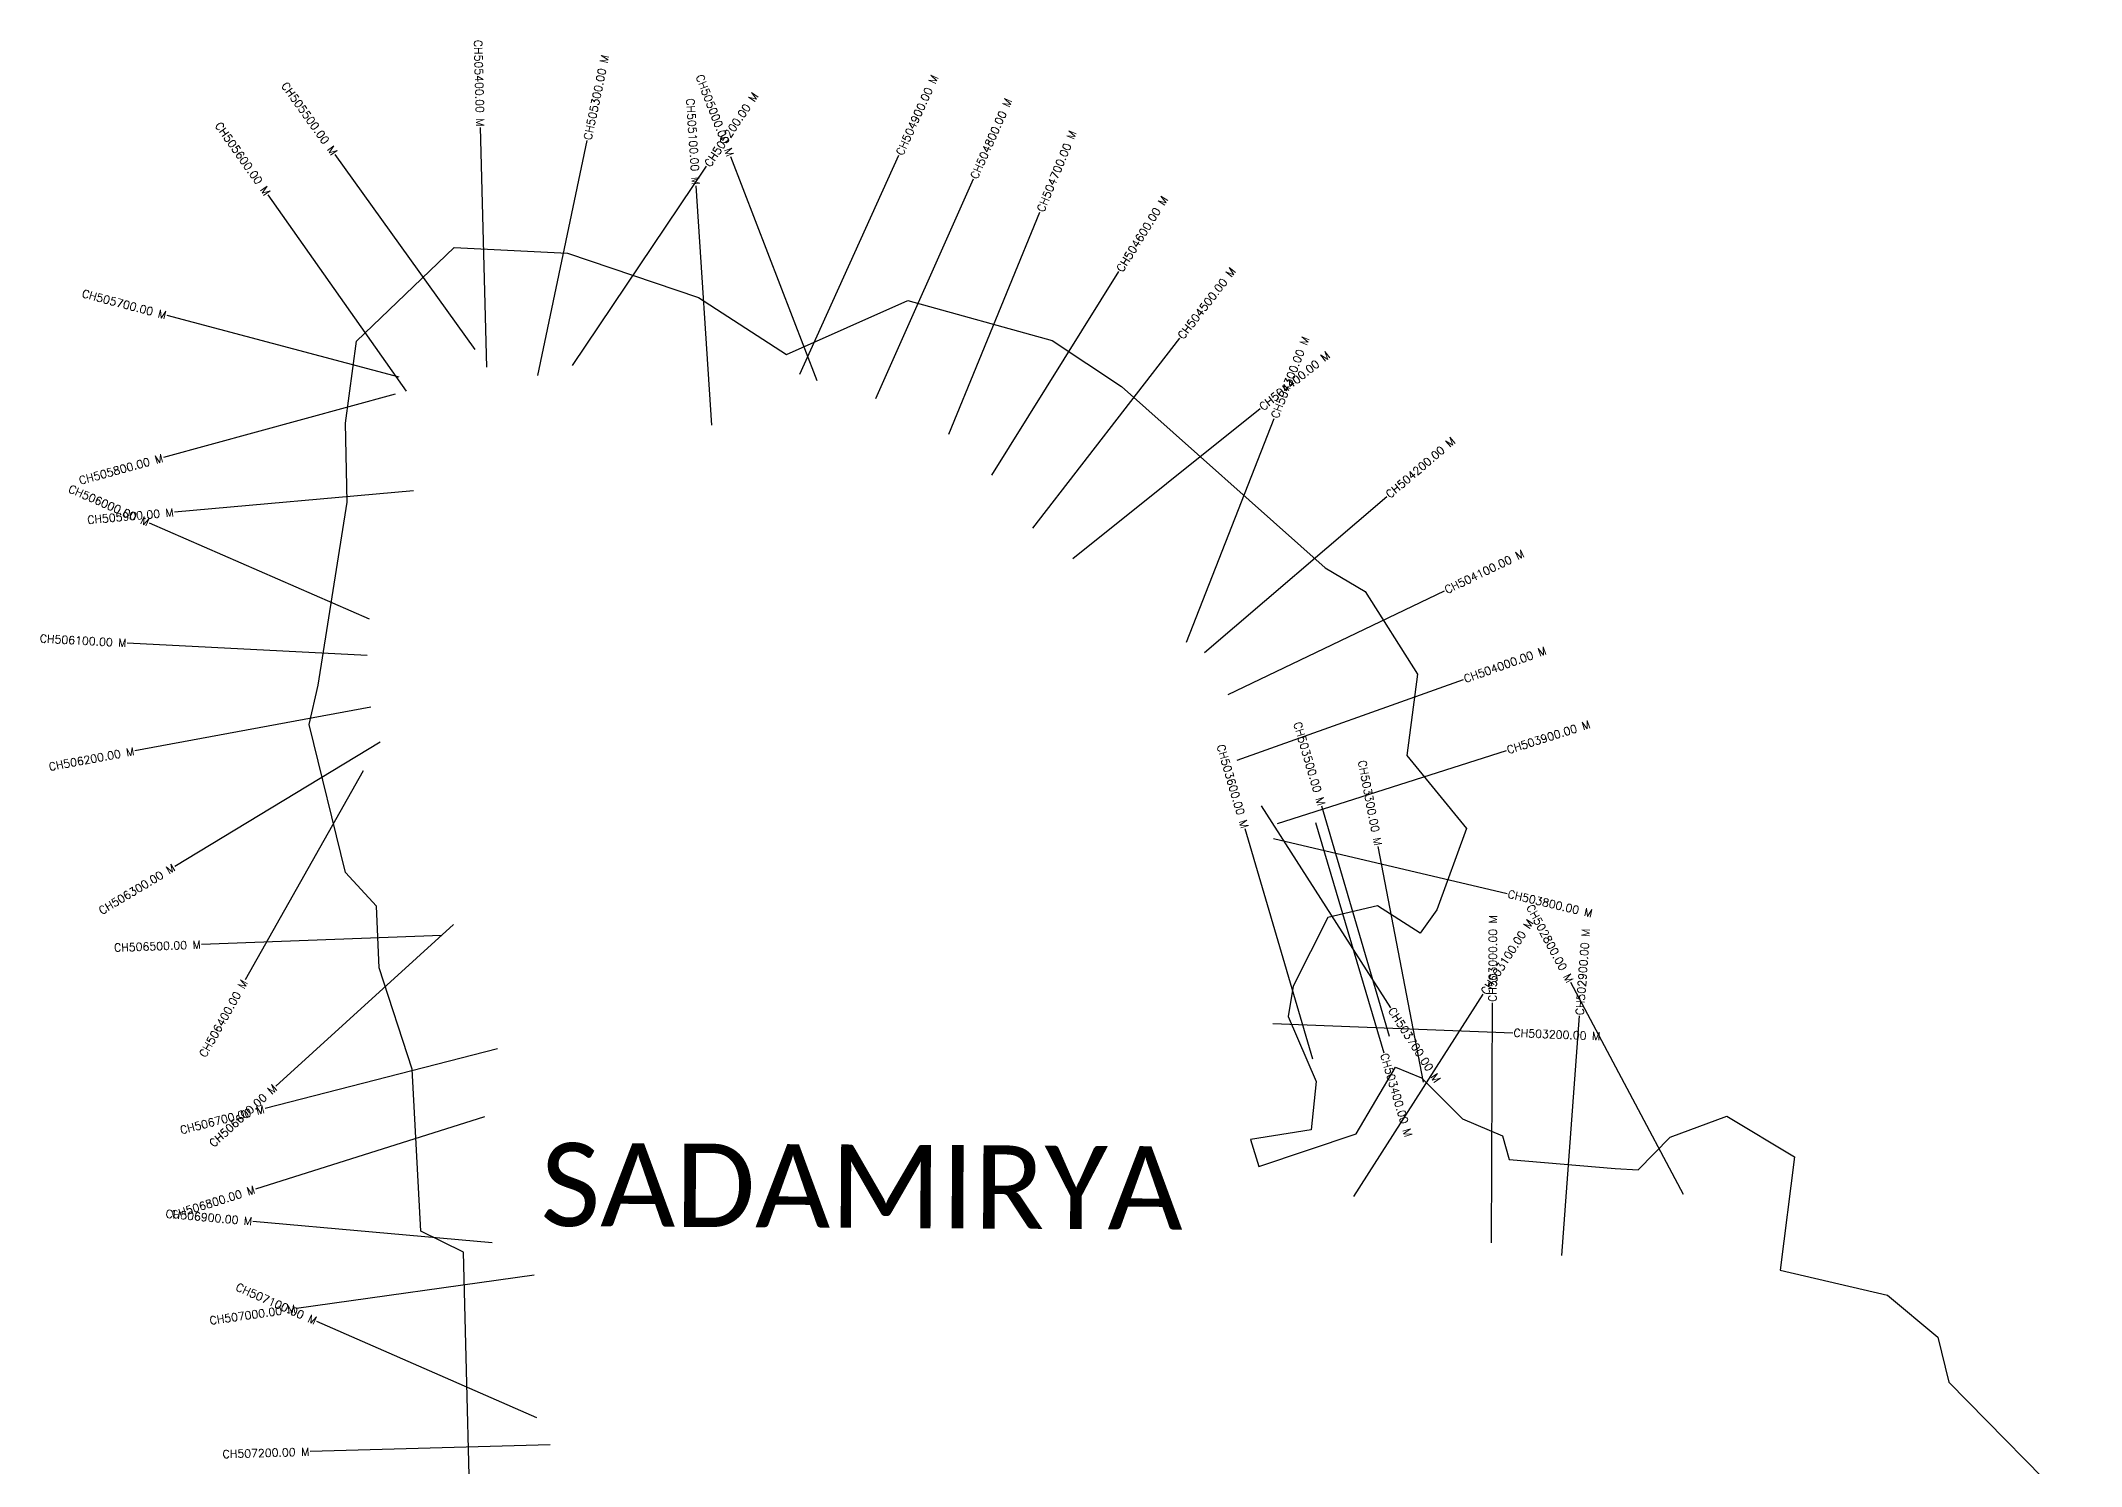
# Model space of a CAD drawing. Header units: metres. Extents: x 314012 to 316673, y 1882339 to 1886008.
# Drawn here: x 314123 to 316673, y 1884227 to 1886008 of the extents above; entities that cross this region are included whole.
import ezdxf
from ezdxf.enums import TextEntityAlignment as Align

# ---------------------------------------------------------------- set-up
doc = ezdxf.new("R2010")
doc.units = ezdxf.units.M
for name, color, linetype in [('CS', 134, 'Continuous'), ('CSMark', 6, 'Continuous'), ('village', 3, 'Continuous'), ('VILLAGE NAME', 250, 'Continuous')]:
    doc.layers.add(name, color=color, linetype=linetype)
doc.styles.get("Standard").update_dxf_attribs({"font": 'simplex.shx'})

msp = doc.modelspace()

# ---------------------------------------------------------------- linework, layer by layer
at = {"layer": 'CS'}
for p, q in [((314680.2, 1885600), (314672.1, 1885899.8)), ((314743.9, 1885589.6), (314805.7, 1885883.2)), ((314665.8, 1885622.3), (314490.6, 1885865.9)), ((314787.3, 1885602.4), (314954.9, 1885851.2)), ((315093.1, 1885583.2), (314985.1, 1885863.1)), ((315071.5, 1885591.6), (315195.2, 1885864.9)), ((314961.5, 1885527.6), (314941.7, 1885826.9)), ((315166.4, 1885561.1), (315288.2, 1885835.3)), ((314579.9, 1885570.3), (314407, 1885815.5)), ((315257.7, 1885516.4), (315371.4, 1885794)), ((315311.3, 1885465.2), (315470, 1885719.8)), ((314570.6, 1885587.8), (314280.6, 1885664.6)), ((315362.4, 1885399.1), (315546.1, 1885636.3)), ((314565.6, 1885566.5), (314276.3, 1885487.1)), ((315412.4, 1885361), (315646.6, 1885548.5)), ((315554.7, 1885256.6), (315664, 1885536)), ((314588.7, 1885445.5), (314289.9, 1885418.9)), ((315577.1, 1885243.7), (315805.1, 1885438.7)), ((314533.6, 1885285.4), (314258.6, 1885405.3)), ((315606.5, 1885191), (315877, 1885320.8)), ((314530.5, 1885239.7), (314230.9, 1885255.4)), ((315618.1, 1885109.1), (315900.7, 1885209.8)), ((314535.4, 1885175.5), (314240.5, 1885120.7)), ((314547, 1885131.4), (314290.2, 1884976.4)), ((315668.5, 1885030.1), (315954.3, 1885121.2)), ((314525.6, 1885095.8), (314378.2, 1884834.5)), ((315647.7, 1885052.1), (315809.7, 1884799.6)), ((315715.8, 1885031.2), (315801.1, 1884743.5)), ((315808.3, 1884763.8), (315723.8, 1885051.6)), ((315712.4, 1884735.6), (315627.9, 1885023.4)), ((315663.3, 1885011.1), (315955.3, 1884942.4)), ((315850.8, 1884706.8), (315794.3, 1885001.4)), ((314638.7, 1884903.6), (314416.6, 1884701.9)), ((314623.5, 1884889.8), (314323.7, 1884878.7)), ((316175.7, 1884566.4), (316034.7, 1884831.2)), ((315763.7, 1884564), (315925.5, 1884816.6)), ((315935.7, 1884505.9), (315937.1, 1884805.9)), ((315662.6, 1884780.2), (315962.3, 1884768.5)), ((316023.6, 1884490.2), (316045.7, 1884789.4)), ((314693.6, 1884748.3), (314403.1, 1884673.7)), ((314677.3, 1884663.3), (314391.2, 1884573.1)), ((314686.7, 1884506.1), (314387.9, 1884532.7)), ((314739.3, 1884465.7), (314442.2, 1884423.9)), ((314742.5, 1884287.4), (314467.7, 1884407.7)), ((314759.2, 1884253.6), (314459.4, 1884245))]:
    msp.add_line(p, q, dxfattribs=at)
at = {"layer": 'village', "color": 3, "true_color": 0x00ff00}
msp.add_polyline3d([(314662.5, 1884051.1, 0), (314651, 1884494.3, 0), (314597.7, 1884520.4, 0), (314587, 1884722.8, 0), (314545.7, 1884849.7, 0), (314542.5, 1884926.5, 0), (314503.8, 1884968.9, 0), (314458, 1885153.7, 0), (314469.5, 1885202.6, 0), (314505.6, 1885431.3, 0), (314503.7, 1885530.2, 0), (314517.2, 1885632.7, 0), (314639.5, 1885749.9, 0), (314781.2, 1885742.7, 0), (314944.7, 1885687.3, 0), (315054.7, 1885615.8, 0), (315206.2, 1885683.5, 0), (315386.7, 1885633.4, 0), (315473.5, 1885575.9, 0), (315728, 1885349.6, 0), (315777.8, 1885319.8, 0), (315843.4, 1885216.6, 0), (315829.9, 1885115, 0), (315904.4, 1885023.5, 0), (315867.3, 1884922.2, 0), (315846.7, 1884892.7, 0), (315793.4, 1884926.9, 0), (315731.2, 1884912.4, 0), (315687.8, 1884826.8, 0), (315681.7, 1884788.8, 0), (315716.7, 1884707.5, 0), (315710.5, 1884647.3, 0), (315634.4, 1884634.9, 0), (315645.1, 1884601.3, 0), (315766.8, 1884642.1, 0), (315815.7, 1884725.5, 0), (315848.2, 1884712.2, 0), (315899.5, 1884661.1, 0), (315949.6, 1884639.6, 0), (315957.8, 1884610.2, 0), (316090.4, 1884599, 0), (316119, 1884597, 0), (316158.9, 1884637.9, 0), (316230, 1884664.1, 0), (316314.6, 1884613.6, 0), (316296.6, 1884472, 0), (316430.5, 1884440.7, 0), (316493.7, 1884387.9, 0), (316507.2, 1884331.8, 0), (316672.7, 1884163.6, 0)], dxfattribs=at)

# ---------------------------------------------------------------- texts
at = {"layer": 'CSMark'}
for s, rotation, p in [('CH505400.00 M', 271.5456, (314672.1, 1885900.8)), ('CH505500.00 M', 305.7109, (314490.1, 1885866.7)), ('CH505000.00 M', 291.0905, (314984.8, 1885864.1)), ('CH505100.00 M', 273.7858, (314941.6, 1885827.9)), ('CH505600.00 M', 305.1981, (314406.4, 1885816.3)), ('CH505700.00 M', 345.1632, (314279.6, 1885664.9)), ('CH505800.00 M', 15.3467, (314275.4, 1885486.9)), ('CH506000.00 M', 336.4411, (314257.7, 1885405.7)), ('CH505900.00 M', 5.0837, (314288.9, 1885418.8)), ('CH506100.00 M', 356.9927, (314229.9, 1885255.5)), ('CH503500.00 M', 286.3638, (315723.5, 1885052.6)), ('CH506200.00 M', 10.5371, (314239.5, 1885120.5)), ('CH503600.00 M', 286.3638, (315627.6, 1885024.4)), ('CH503300.00 M', 280.8414, (315794.2, 1885002.4)), ('CH506300.00 M', 31.1033, (314289.3, 1884975.9)), ('CH502800.00 M', 298.0347, (316034.3, 1884832.1)), ('CH506500.00 M', 2.1204, (314322.7, 1884878.7)), ('CH506400.00 M', 60.5872, (314377.7, 1884833.6)), ('CH506600.00 M', 42.2418, (314415.8, 1884701.2)), ('CH506700.00 M', 14.4096, (314402.1, 1884673.4)), ('CH506800.00 M', 17.4861, (314390.2, 1884572.8)), ('CH506900.00 M', 354.9027, (314386.9, 1884532.8)), ('CH507100.00 M', 336.3558, (314466.8, 1884408.1)), ('CH507000.00 M', 8.0039, (314441.2, 1884423.8)), ('CH507200.00 M', 1.6442, (314458.4, 1884245))]:
    msp.add_text(s, height=10, rotation=rotation, dxfattribs=at).set_placement(p, align=Align.MIDDLE_RIGHT)
for s, rotation, p in [('CH505300.00 M', 78.1181, (314805.9, 1885884.2)), ('CH504900.00 M', 65.6433, (315195.6, 1885865.8)), ('CH505200.00 M', 56.0322, (314955.5, 1885852)), ('CH504800.00 M', 66.0488, (315288.6, 1885836.2)), ('CH504700.00 M', 67.7398, (315371.8, 1885794.9)), ('CH504600.00 M', 58.0584, (315470.5, 1885720.6)), ('CH504500.00 M', 52.2465, (315546.7, 1885637.1)), ('CH504400.00 M', 38.6767, (315647.4, 1885549.1)), ('CH504300.00 M', 68.6352, (315664.4, 1885536.9)), ('CH504200.00 M', 40.5451, (315805.8, 1885439.4)), ('CH504100.00 M', 25.627, (315877.9, 1885321.2)), ('CH504000.00 M', 19.6184, (315901.6, 1885210.2)), ('CH503900.00 M', 17.6833, (315955.3, 1885121.5)), ('CH503800.00 M', 346.768, (315956.3, 1884942.2)), ('CH503100.00 M', 57.3788, (315926, 1884817.5)), ('CH503000.00 M', 89.7159, (315937.1, 1884806.9)), ('CH502900.00 M', 85.7658, (316045.8, 1884790.4)), ('CH503700.00 M', 302.6851, (315810.2, 1884798.7)), ('CH503200.00 M', 357.7487, (315963.3, 1884768.4)), ('CH503400.00 M', 286.5056, (315801.4, 1884742.6))]:
    msp.add_text(s, height=10, rotation=rotation, dxfattribs=at).set_placement(p, align=Align.MIDDLE_LEFT)
at = {"layer": 'VILLAGE NAME', "insert": (314747.9, 1884631), "char_height": 104.042, "attachment_point": 1, "rotation": 359.6762}
msp.add_mtext_dynamic_manual_height_columns('{\\fCalibri|b0|i0|c0|p34;SADAMIRYA}', width=1115.134, gutter_width=520.2, heights=[0], dxfattribs=at)

doc.saveas('drawing.dxf')
